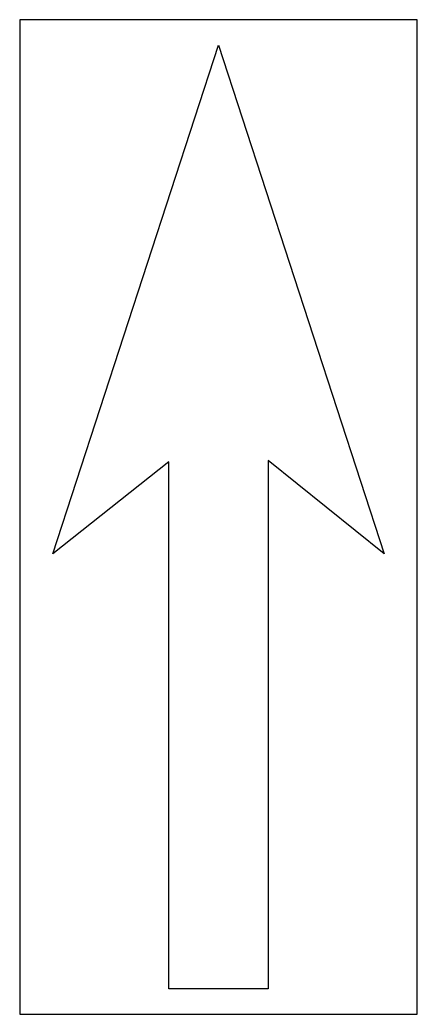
# Model space of a CAD drawing. Extents: x 0 to 48, y 0 to 120.
import ezdxf

# ---------------------------------------------------------------- set-up
doc = ezdxf.new("R2010")
doc.units = 0
doc.layers.add('CUT', color=7, linetype='Continuous')
doc.layers.add('OUTSIDE', color=1, linetype='Continuous')

msp = doc.modelspace()

# ---------------------------------------------------------------- linework, layer by layer
at = {"layer": 'CUT'}
msp.add_lwpolyline([(3.9639, 55.5394), (24, 116.9639), (44.0361, 55.5394), (29.9962, 66.8006), (29.9962, 3.0361), (18.0038, 3.0361), (18.0038, 66.6543)], close=True, dxfattribs=at)
at = {"layer": 'OUTSIDE'}
msp.add_lwpolyline([(0, 0), (48, 0), (48, 120), (0, 120)], close=True, dxfattribs=at)

doc.saveas('drawing.dxf')
